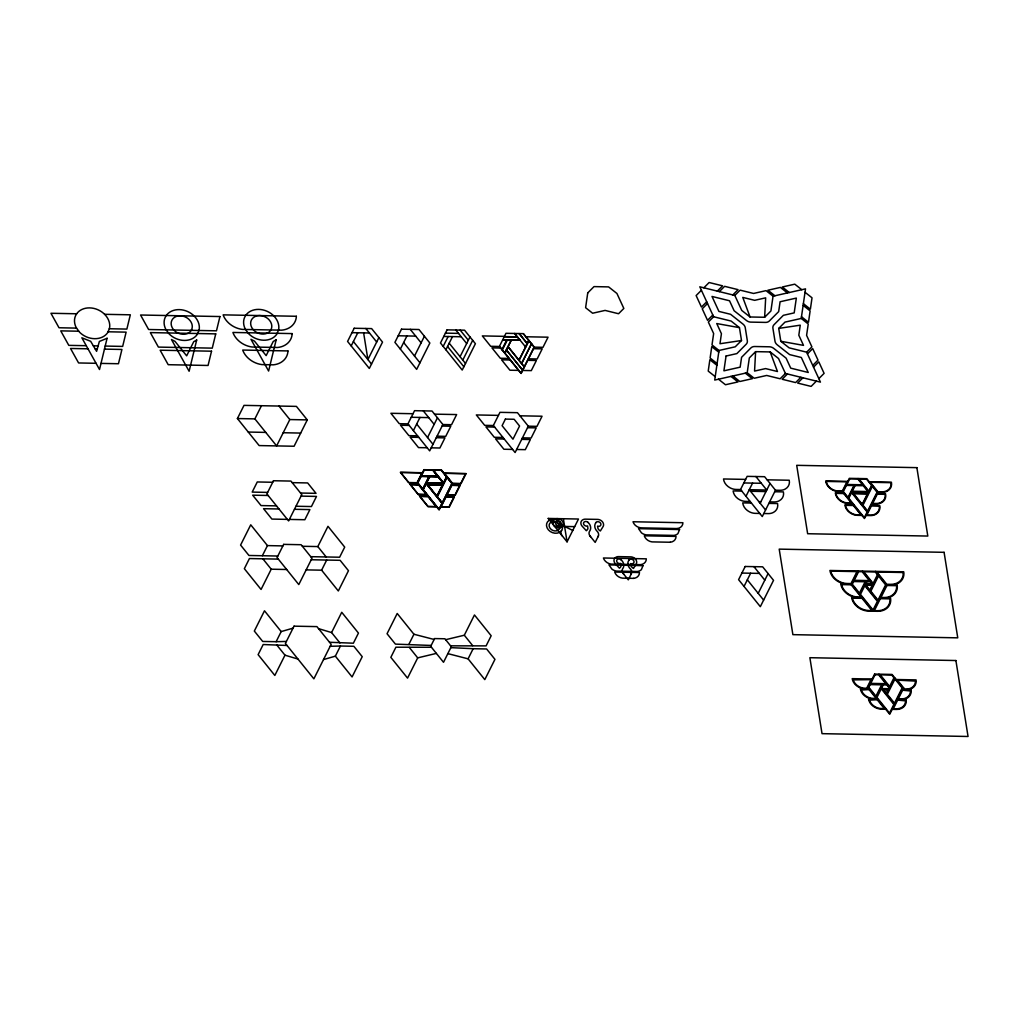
<?xml version="1.0" encoding="UTF-8"?>
<svg xmlns="http://www.w3.org/2000/svg" width="1019" height="1019" viewBox="0 0 1019 1019"><rect width="100%" height="100%" fill="white"/><g stroke="black" fill="none" stroke-linecap="round" stroke-linejoin="round"><path stroke-width="1.5" d="M755.601 351.644L754.569 371.069L765.575 368.585L777.459 371.515L770.186 351.924L755.601 351.644L749.334 357.936L747.194 372.737L754.187 378.266L766.683 375.451L780.146 378.775L785.42 373.476L820.435 382.112L806.628 352.166L789.126 347.848L780.796 341.276L778.733 328.398L784.999 322.106L801.24 318.45L808.245 323.978L806.589 335.353L811.901 346.868L806.628 352.166M764.645 317.266L765.664 297.841L754.659 300.325L742.787 297.408L750.06 316.985L764.645 317.266L770.912 310.973L773.052 296.185L766.046 290.644L753.563 293.459L740.1 290.148L734.826 295.434L699.811 286.81L713.618 316.756L731.12 321.061L739.45 327.647L741.501 340.512L735.234 346.804L719.006 350.472L712.001 344.931L713.644 333.557L708.345 322.042L713.618 316.756M719.006 350.472L714.727 380.062L747.194 372.737M801.24 318.45L805.519 288.861L773.052 296.185M237.414 418.542L244.012 405.371L296.414 406.39L307.279 419.904L294.083 446.246L259.144 445.57L237.414 418.542L254.877 418.885L276.62 445.914L289.816 419.561L307.279 419.904M254.877 418.885L261.475 405.702M351.198 345.938L357.796 332.767M262.367 555.737L267.449 545.598L282.9 545.904M378.89 337.607L367.897 359.567L363.63 332.869M286.67 569.506L271.22 569.201L261.068 589.466L244.356 568.691L249.426 558.552L278.314 559.113M400.352 349.109L406.95 335.926M302.376 546.273L317.826 546.579L327.978 526.313L344.702 547.101L339.62 557.227L310.744 556.667M414.516 356.026L424.413 336.27M281.193 631.576L264.481 610.789L254.33 631.054L262.685 641.448L276.124 641.703L281.193 631.576L293.039 628.163M306.159 569.888L321.609 570.181L326.679 560.055M276.62 644.785L284.976 655.179L274.824 675.444L258.113 654.657L263.182 644.53L287.04 645.473M443.189 346.396L448.143 336.512M413.026 413.727L390.914 413.294L399.27 423.687L407.957 423.853L414.555 410.682L432.018 411.026L442.883 424.528L451.557 424.706L456.639 414.567L434.527 414.147M445.902 349.772L452.5 336.601M413.383 430.617L419.981 417.433M460.066 356.701L469.976 336.945M462.792 360.076L472.689 340.321M427.547 437.533L437.457 417.777M339.938 642.951L331.583 632.557L341.734 612.292L358.446 633.079L353.376 643.206L329.519 642.263M442.883 424.528L429.687 450.882L407.957 423.853M417.14 482.56L421.904 473.033M422.465 472.74L400.352 472.306L408.708 482.7L417.395 482.866L423.993 469.695L441.456 470.039L452.321 483.541L460.996 483.719L466.078 473.58L443.966 473.16M420.936 476.599L417.79 482.879L422.732 489.005L428.872 476.752M335.353 656.16L340.435 646.021L353.86 646.288L362.229 656.682L352.077 676.947L335.353 656.16L323.507 659.573M422.821 489.629L429.419 476.446M426.681 482.739L429.674 476.765M504.456 336.346L482.344 335.913L490.699 346.307L499.374 346.473L505.972 333.302L523.448 333.646L534.313 347.148L542.987 347.326L548.056 337.187L525.957 336.767M502.087 349.861L507.042 339.977M504.813 353.236L511.411 340.053M506.66 349.937L508.163 346.957L524.212 366.916L522.709 369.897M436.998 496.546L446.895 476.79M437.393 496.559L446.984 477.401L451.926 483.541L442.322 502.685M452.321 483.541L439.125 509.895L417.395 482.866M441.202 506.558L445.978 497.03L453.85 497.183L449.073 506.71M525.524 346.677L527.027 343.683M518.977 360.153L528.874 340.397M519.181 360.166L528.925 340.703L531.396 343.772L521.639 363.223M460.754 483.401L465.517 473.873M521.69 363.541L531.587 343.772M498.444 415.383L476.332 414.95L484.687 425.343L493.362 425.509L499.96 412.338L517.435 412.682L528.301 426.184L536.975 426.362L542.057 416.223L519.945 415.803M524.365 366.611L534.109 347.148L531.638 344.078M534.313 347.148L521.117 373.502L499.374 346.473M408.848 644.39L413.931 634.251L397.206 613.476L387.054 633.729L395.423 644.123L431.152 645.447M528.301 426.184L515.104 452.538L493.362 425.509M436.374 653.396L417.701 657.866L407.549 678.119L390.837 657.344L395.907 647.205L431.445 647.269M445.634 639.69L464.307 635.232L474.459 614.966L491.171 635.754L486.101 645.88L450.576 645.829M468.09 658.834L473.16 648.708L486.598 648.963L494.954 659.357L484.802 679.622L468.09 658.834L447.863 653.625M567.061 541.841L578.486 519.028L548.235 518.442L567.061 541.841L563.367 518.735M598.433 535.892L595.185 542.388L589.823 535.727M631.551 573.353L628.303 579.849L622.94 573.175M745.615 479.401L723.515 478.968A11.54 9.337 25 0 0 730.292 487.948L731.718 488.572A11.54 9.337 25 0 0 736.202 489.451L740.546 489.528L747.144 476.357L764.607 476.701L775.484 490.215L779.815 490.292A11.54 9.337 25 0 0 784.057 489.591L785.292 489.018A11.54 9.337 25 0 0 789.228 480.242L767.116 479.822M745.984 496.291L752.582 483.121M760.149 503.22L770.046 483.452M775.484 490.215L762.276 516.557L740.546 489.528M744.036 586.409L750.634 573.238M758.2 593.338L768.097 573.57M847.795 481.388L825.696 480.955A11.54 9.337 25 0 0 832.472 489.922L833.899 490.559A11.54 9.337 25 0 0 838.382 491.425L842.726 491.515L849.324 478.344L866.787 478.675L877.665 492.19L881.995 492.279A11.54 9.337 25 0 0 886.237 491.566L887.473 490.992A11.54 9.337 25 0 0 891.408 482.229L869.296 481.796M848.165 498.266L854.763 485.095M862.329 505.195L872.226 485.439M877.665 492.19L864.456 518.544L842.726 491.515M858.023 597.618A15.769 12.763 25 0 1 840.764 583.989L851.502 584.193L858.1 571.022M859.654 594.332L866.252 581.148M870.035 591.198L878.289 574.741M884.186 598.128A15.769 12.763 25 0 0 897.179 585.084L886.441 584.868L873.245 611.222L851.502 584.193M876.136 697.404L882.734 684.233M886.53 694.283L894.771 677.813M595.924 522.645L596.077 522.429A2.726 2.204 25 0 1 599.516 522.174A2.726 2.204 25 0 1 600.726 525.218A2.726 2.204 25 0 1 597.542 526.11L598.013 528.619A5.566 4.496 25 0 0 600.369 530.975L603.184 526.415A5.464 4.42 25 0 0 603.031 522.683L602.764 522.225A5.464 4.42 25 0 0 600.751 520.34L600.255 520.072A5.464 4.42 25 0 0 597.542 519.397L585.441 519.155A5.464 4.42 25 0 0 582.919 519.728L582.499 519.983A5.464 4.42 25 0 0 581.085 521.817L580.957 522.263A5.464 4.42 25 0 0 582.002 526.008L586.307 530.708A5.566 4.496 25 0 0 587.925 528.428L587.581 525.919A2.726 2.204 25 0 1 584.091 524.9A2.726 2.204 25 0 1 584.333 521.881A2.726 2.204 25 0 1 587.874 522.276L588.103 522.492M629.041 560.106L629.194 559.89A2.726 2.204 25 0 1 632.633 559.635A2.726 2.204 25 0 1 633.843 562.679A2.726 2.204 25 0 1 630.659 563.571L631.118 566.08A5.566 4.496 25 0 0 633.487 568.436L636.302 563.876A5.464 4.42 25 0 0 636.149 560.144L635.881 559.686A5.426 4.382 25 0 0 634.799 558.476M597.987 536.796L598.548 535.497A5.477 4.433 25 0 0 597.096 531.256A8.292 6.713 25 0 1 594.867 527.116L594.778 525.651A8.292 6.713 25 0 1 595.656 523.002L596.077 522.429M631.105 574.257L631.589 571.009A5.477 4.433 25 0 0 630.213 568.717A8.292 6.713 25 0 1 628.15 565.303L627.895 563.112A8.292 6.713 25 0 1 628.774 560.463L629.194 559.89M701.403 290.262L696.13 295.561L701.441 307.076L706.715 301.777M703.849 287.804L709.122 282.518L722.586 285.829L717.325 291.128M707.504 303.509L702.244 308.808L707.543 320.31L712.816 315.024M719.338 291.625L724.611 286.326L738.074 289.651L732.801 294.937M787.432 373.973L782.172 379.272L795.635 382.584L800.896 377.297M807.43 353.899L812.703 348.6L818.002 360.115L812.729 365.413M802.921 377.794L797.648 383.08L811.124 386.405L816.385 381.106M813.531 367.133L818.805 361.847L824.104 373.362L818.843 378.648M778.733 328.398L800.259 325.176L798.82 335.213L803.494 345.365L780.796 341.276M741.501 340.512L719.974 343.734L721.427 333.71L716.752 323.558L739.45 327.647M276.124 641.703L286.39 641.435M330.156 646.301L340.435 646.021M76.68 313.776L50.95 313.279L59.013 327.761L76.489 328.105M104.6 314.311L130.33 314.807L126.865 329.086L109.39 328.742M445.418 333.137L458.525 333.391M351.975 332.653L369.451 332.984M504.329 336.601L517.423 336.856M504.456 336.754L517.346 336.996L519.817 340.066L502.953 339.747M443.774 336.436L461.238 336.767M398.212 335.761L415.676 336.104M78.68 331.213L60.745 330.869L68.795 345.365L86.271 345.696M108.18 331.786L126.127 332.143L122.662 346.409L105.199 346.065M502.673 339.887L520.136 340.231M502.8 340.04L506.761 340.117L502.049 349.542L499.577 346.485M500.635 348.039L491.948 347.874L500.316 358.255L508.99 358.433M533.548 348.676L542.223 348.842L537.153 358.981L528.466 358.803M93.353 345.836L98.117 345.925M87.991 348.804L70.528 348.473L78.59 362.955L96.053 363.299M95.187 348.944L97.264 348.982M104.46 349.122L121.923 349.466L118.459 363.732L100.996 363.401M510.239 359.987L501.565 359.822L509.92 370.215L518.607 370.381M527.715 360.331L536.389 360.497L531.307 370.623L522.632 370.457M411.256 417.268L428.719 417.612M409.205 425.42L400.531 425.254L408.886 435.635L417.561 435.814M442.119 426.057L450.806 426.222L445.723 436.361L437.049 436.183M494.623 427.076L485.948 426.91L494.304 437.291L502.978 437.469M527.536 427.713L536.211 427.878L531.141 438.017L522.467 437.839M248.279 432.056L265.742 432.4M283.218 432.731L300.681 433.075M418.822 437.368L410.147 437.202L418.503 447.596L427.178 447.761M436.285 437.711L444.959 437.877L439.89 448.003L431.215 447.838M504.227 439.023L495.552 438.858L503.908 449.252L512.595 449.417M521.703 439.367L530.377 439.533L525.307 449.659L516.62 449.494M432.565 470.167L424.235 470.001L421.242 475.988L437.508 476.306M444.297 473.313L465.798 473.733M420.694 476.281L438.157 476.625M743.845 482.942L761.308 483.286M846.025 484.929L863.488 485.261M452.398 483.388L460.881 483.554M427.381 484.598L442.832 484.904M451.557 485.069L460.244 485.235L455.162 495.361L446.488 495.196M442.552 485.044L427.713 484.764L435.814 494.839L437.622 494.877M451.684 485.222L459.964 485.388M410.619 484.585L418.491 484.738L426.35 494.508L418.478 494.355M428.031 484.917L442.271 485.197L437.508 494.712L435.89 494.686M741.794 491.094L733.12 490.929A11.54 9.337 25 0 0 739.896 499.896L741.322 500.52A11.54 9.337 25 0 0 745.819 501.399L750.162 501.488M750.532 491.26L765.982 491.566M774.72 491.731L783.394 491.897A11.54 9.337 25 0 1 779.459 500.66L778.223 501.246A11.54 9.337 25 0 1 773.981 501.947L769.638 501.857M843.987 493.069L835.3 492.903A11.54 9.337 25 0 0 842.076 501.883L843.503 502.507A11.54 9.337 25 0 0 847.999 503.386L852.343 503.462M852.712 493.247L868.163 493.54M876.9 493.718L885.575 493.884A11.54 9.337 25 0 1 881.639 502.647L880.403 503.22A11.54 9.337 25 0 1 876.162 503.934L871.818 503.845M272.723 482.267L257.272 481.962L252.19 492.101L267.64 492.394M292.198 482.649L307.649 482.942L316.005 493.336L300.567 493.03M426.681 494.661L418.401 494.495L410.3 484.42L418.567 484.585L409.969 484.267L418.325 494.648L426.999 494.826M446.768 495.056L455.034 495.209M435.737 494.992L437.75 495.03M758.888 501.654L760.913 501.692M861.068 503.641L863.093 503.679M428.26 496.38L419.586 496.215L427.942 506.609L436.616 506.774M445.723 496.724L454.398 496.89L449.328 507.016L440.654 506.851M420.236 496.533L428.107 496.686L435.966 506.456M751.411 503.042L742.736 502.876A11.54 9.337 25 0 0 749.513 511.856L750.939 512.481A11.54 9.337 25 0 0 755.436 513.359L759.766 513.436M768.874 503.386L777.561 503.552A11.54 9.337 25 0 1 773.612 512.315L772.377 512.888A11.54 9.337 25 0 1 768.148 513.601L763.804 513.512M853.591 505.029L844.917 504.864A11.54 9.337 25 0 0 851.693 513.831L853.12 514.455A11.54 9.337 25 0 0 857.616 515.334L861.947 515.423M871.054 505.36L879.741 505.539A11.54 9.337 25 0 1 875.792 514.302L874.557 514.875A11.54 9.337 25 0 1 870.328 515.576L865.984 515.499M268.137 495.476L252.687 495.183L261.042 505.577L276.493 505.87M301.051 496.113L316.501 496.419L311.432 506.545L295.981 506.252M436.285 506.609L428.018 506.456L419.904 496.368M440.934 506.71L449.201 506.863M279.002 508.99L263.552 508.698L271.907 519.079L287.358 519.384M294.453 509.296L309.903 509.589L304.834 519.728L289.383 519.423M554.514 526.237L574.678 526.632M277.818 556.03L248.942 555.47L240.586 545.076L250.738 524.81L267.449 545.598M311.228 559.749L340.117 560.31L348.473 570.704L338.321 590.969L321.609 570.181M741.896 573.06L759.359 573.404M853.158 580.906L870.621 581.238M862.367 597.707L851.629 597.503A15.769 12.763 25 0 0 868.889 611.133L877.588 611.298A15.769 12.763 25 0 0 890.581 598.255L879.843 598.051M872.111 679.036L852.19 678.654A11.833 9.579 25 0 0 865.144 688.882M896.134 679.507L916.056 679.89A11.833 9.566 25 0 1 906.299 689.672M869.64 683.978L887.103 684.322M869.347 688.959L860.342 688.793A11.833 9.579 25 0 0 873.296 699.009M882.454 689.213L889.001 689.341M902.095 689.596L911.101 689.774A11.833 9.566 25 0 1 901.356 699.556M877.499 699.098L868.494 698.919A11.833 9.579 25 0 0 881.448 709.148L885.651 709.237M897.153 699.48L906.146 699.645A11.833 9.566 25 0 1 896.402 709.441L892.198 709.351M450.857 647.638L473.16 648.708M413.931 634.251L434.145 639.473M318.565 628.647L331.583 632.557M284.976 655.179L297.994 659.076M548.235 518.442L572.78 530.44M801.775 289.702L794.769 284.174L782.286 286.989L789.279 292.517M805.023 292.275L812.028 297.803L810.385 309.19L803.38 303.649M787.407 292.937L780.414 287.409L767.918 290.224L774.924 295.752M803.125 305.356L810.13 310.897L808.487 322.271L801.482 316.743M750.06 316.985L741.73 310.413L734.826 295.434M770.186 351.924L778.516 358.51L785.42 373.476M718.752 352.179L711.759 346.638L710.116 358.026L717.109 363.554M745.322 373.158L752.315 378.686L739.832 381.501L732.827 375.973M716.866 365.261L709.861 359.732L708.218 371.107L715.223 376.635M730.954 376.393L737.96 381.934L725.477 384.749L718.471 379.208M634.786 558.463L633.372 557.52A5.464 4.42 25 0 0 630.659 556.858L618.546 556.616A5.464 4.42 25 0 0 616.036 557.189L614.903 558.068A5.464 4.42 25 0 0 614.202 559.278L614.075 559.711A5.464 4.42 25 0 0 615.119 563.469L619.425 568.169A5.566 4.496 25 0 0 621.042 565.889L620.698 563.38A2.726 2.204 25 0 1 617.208 562.348A2.726 2.204 25 0 1 617.45 559.342A2.726 2.204 25 0 1 620.991 559.737L621.221 559.953M587.874 522.276L588.485 522.862A8.292 6.713 25 0 1 590.218 525.562L590.6 527.027A8.292 6.713 25 0 1 589.683 531.103A5.477 4.433 25 0 0 589.581 535.319L590.561 536.656M620.991 559.737L621.603 560.323A8.292 6.713 25 0 1 623.335 563.023L623.781 565.227A8.292 6.713 25 0 1 622.8 568.564A5.477 4.433 25 0 0 622.15 570.831L623.679 574.105M562.45 536.109L561.456 534.784A5.477 4.433 25 0 1 561.558 530.568M858.062 478.51L868.927 492.024L851.464 491.68L867.755 511.958M875.563 571.353L886.441 584.868M862.469 571.099L873.334 584.613L864.609 584.447L878.187 601.337M755.881 476.523L766.747 490.037L749.283 489.706L765.575 509.971M878.951 674.183L889.829 687.698M881.091 687.532L894.669 704.422M753.933 566.653L764.798 580.155M747.335 579.824L763.626 600.089M523.371 333.799L528.67 340.397L527.18 343.378L519.397 333.722M519.079 333.557L527.231 343.696M514.71 333.468L525.575 346.982M514.633 333.621L517.104 336.69M508.112 346.651L524.416 366.916M506.456 349.937L522.76 370.203M460.168 330.105L468.32 340.231M455.799 330.016L466.677 343.53M449.201 343.186L465.505 363.465M447.558 346.485L463.862 366.751M410.249 329.341L421.114 342.855M403.651 342.524L419.955 362.789M365.821 328.487L376.686 342.002M423.28 410.848L434.158 424.363M353.402 341.543L371.515 364.063M416.682 424.031L432.986 444.297M444.615 473.478L452.474 483.248M446.691 476.79L441.38 470.179L433.05 470.026L443.545 483.07M432.718 469.861L443.596 483.375L426.12 483.044L442.424 503.31M464.307 635.232L472.663 645.626M278.951 406.046L289.816 419.561M409.345 647.473L417.701 657.866M317.826 546.579L326.195 556.973M262.864 558.82L271.22 569.201M826.447 482.242L826.294 481.427L846.967 481.821L842.344 491.043L838.331 490.967A11.031 8.916 25 0 1 834.039 490.126L832.676 489.54A11.031 8.916 25 0 1 826.409 482.216M847.158 584.104A15.769 12.763 25 0 1 829.899 570.474L903.777 571.901A15.769 12.763 25 0 1 890.784 584.957M559.902 526.925L559.8 527.88A5.566 4.496 25 0 1 558.183 530.16L557.75 530.415A5.566 4.496 25 0 1 550.375 528.644A5.566 4.496 25 0 1 550.846 522.327L551.279 522.072A5.566 4.496 25 0 1 552.769 521.601L556.094 522.021A5.566 4.496 25 0 1 559.393 524.976L559.902 526.925M287.931 350.931L287.842 352.357A20.635 16.686 25 0 1 273.347 364.827L261.858 364.598A20.635 16.686 25 0 1 243.274 351.491L242.726 350.052L287.931 350.931M292.135 333.595L292.045 335.034A20.635 16.686 25 0 1 277.55 347.492L252.062 347.008A20.635 16.686 25 0 1 233.491 333.888L232.931 332.449L292.135 333.595M296.338 316.272L296.249 317.699A20.635 16.686 25 0 1 281.753 330.169L242.28 329.404A20.635 16.686 25 0 1 223.696 316.298L223.148 314.858L296.338 316.272M642.976 565.672L641.384 569.634A8.19 6.623 25 0 1 637.168 571.506L616.699 571.111A8.19 6.623 25 0 1 611.859 569.061L608.954 564.883L642.976 565.672M679.558 529.562L677.966 533.523A8.19 6.623 25 0 1 673.75 535.408L646.288 534.873A8.19 6.623 25 0 1 641.448 532.81L638.531 528.644L679.558 529.562M587.746 292.899L585.607 307.7L592.612 313.228L605.095 310.413L618.558 313.737L623.832 308.439L616.928 293.472L608.598 286.899L594.013 286.606L587.746 292.899M726.05 356.039L723.91 370.827L740.151 367.171L741.577 357.3L750.901 347.938A6.076 4.917 25 0 1 755.079 346.524L769.065 346.791A6.076 4.917 25 0 1 773.727 348.383L786.12 358.166L790.719 368.152L808.233 372.47L801.329 357.491L789.649 354.612L777.255 344.83A6.076 4.917 25 0 1 774.937 340.894L772.962 328.564A6.076 4.917 25 0 1 774.045 324.692L783.369 315.317L794.196 312.884L796.336 298.083L780.095 301.751L778.669 311.61L769.345 320.985A6.076 4.917 25 0 1 765.154 322.399L751.181 322.119A6.076 4.917 25 0 1 746.519 320.539L734.126 310.744L729.528 300.771L712.014 296.453L718.917 311.419L730.585 314.298L742.978 324.093A6.076 4.917 25 0 1 745.309 328.029L747.271 340.359A6.076 4.917 25 0 1 746.201 344.218L736.877 353.593L726.05 356.039M107.084 338.283L99.518 369.515L81.864 337.798L90.653 341.289L96.601 351.326L99.365 341.454L107.084 338.283M196.692 340.015L189.114 371.247L171.472 339.531L175.001 341.352L186.655 355.835L193.725 341.722L196.692 340.015M211.532 351.198L208.067 365.464L168.199 364.7L160.136 350.205L211.532 351.198M215.735 333.875L212.27 348.141L158.404 347.097L150.341 332.602L215.735 333.875M219.938 316.552L216.474 330.818L148.621 329.506L140.558 315.011L219.938 316.552M276.187 339.798L268.608 371.031L250.967 339.314L254.508 341.148L266.15 355.618L273.219 341.505L276.187 339.798M109.492 328.373L107.696 332.614A18.215 14.737 25 0 1 79.431 332.067L76.272 327.723A18.215 14.737 25 0 1 76.54 313.954L77.495 312.731A18.215 14.737 25 0 1 103.454 313.228L104.804 314.502A18.215 14.737 25 0 1 109.492 328.373M199.1 330.105L197.304 334.359A18.215 14.737 25 0 1 169.039 333.812L165.868 329.468A18.215 14.737 25 0 1 166.148 315.699L167.091 314.463A18.215 14.737 25 0 1 193.05 314.96L194.4 316.247A18.215 14.737 25 0 1 199.1 330.105M278.595 329.889L276.799 334.143A18.215 14.737 25 0 1 248.534 333.595L245.375 329.252A18.215 14.737 25 0 1 245.643 315.482L246.585 314.247A18.215 14.737 25 0 1 272.557 314.744L273.907 316.03A18.215 14.737 25 0 1 278.595 329.889M552.96 521.269L552.846 521.715A5.464 4.42 25 0 0 553.89 525.46L554.642 526.25A5.464 4.42 25 0 0 559.342 527.842L559.864 527.778A5.464 4.42 25 0 0 562.437 526.403L562.959 525.638A5.464 4.42 25 0 0 561.24 520.047A5.464 4.42 25 0 0 554.795 519.181L554.374 519.435A5.464 4.42 25 0 0 553.151 520.836L552.96 521.269M273.487 480.739L266.876 493.922L288.619 520.938L301.815 494.597L290.95 481.083L273.487 480.739M354.179 328.258L347.581 341.429L369.311 368.458L382.52 342.104L371.642 328.602L354.179 328.258M283.664 544.375L277.066 557.559L298.796 584.575L311.992 558.234L301.127 544.719L283.664 544.375M401.511 329.175L394.913 342.346L416.656 369.375L429.852 343.021L418.987 329.519L401.511 329.175M294.045 626.163L285.396 643.422L313.865 678.832L331.162 644.314L316.922 626.609L294.045 626.163M447.074 329.85L440.475 343.021L462.206 370.05L475.402 343.696L464.537 330.181L447.074 329.85M422.184 472.88L417.268 482.713L408.785 482.547L400.684 472.472L422.184 472.88M420.822 476.433L417.586 482.879L422.77 489.311L429.152 476.599L420.822 476.433M424.121 469.848L420.974 476.128L437.826 476.459L432.642 470.014L424.121 469.848M426.171 483.35L423.025 489.629L439.074 509.589L442.221 503.31L426.171 483.35M429.547 476.612L426.401 482.891L443.265 483.223L438.081 476.777L429.547 476.612M426.222 483.656L423.229 489.629L439.023 509.283L442.017 503.297L426.222 483.656M507.169 340.129L502.291 349.861L504.762 352.931L511.13 340.206L507.169 340.129M506.507 350.243L505.016 353.236L521.066 373.196L522.556 370.203L506.507 350.243M446.488 476.777L443.494 482.764L433.381 470.179L441.303 470.332L446.488 476.777M446.946 477.096L437.189 496.559L442.373 503.004L452.118 483.541L446.946 477.096M451.812 485.375L447.048 494.903L454.92 495.056L459.684 485.528L451.812 485.375M505.399 419.089L502.1 425.687L512.965 439.189L519.563 426.018L514.136 419.268L505.399 419.089M434.591 638.569L430.706 646.352L443.52 662.286L451.315 646.747L444.895 638.773L434.591 638.569M745.195 566.475L738.597 579.658L760.327 606.674L773.536 580.333L762.658 566.819L745.195 566.475M846.407 485.401L843.324 491.527L848.012 497.348L853.922 485.541L846.407 485.401M849.706 478.803L846.853 484.484L862.507 484.789L857.832 478.968L849.706 478.803M851.604 492.61L848.763 498.278L864.316 517.614L867.156 511.946L851.604 492.61M855.132 485.566L852.292 491.234L867.946 491.54L863.259 485.719L855.132 485.566M867.335 493.986L862.711 503.208L861.297 503.182L853.693 493.718L867.335 493.986M871.614 485.426L868.774 491.094L859.042 478.994L866.558 479.134L871.614 485.426M872.379 486.356L862.927 505.207L867.615 511.028L877.053 492.177L872.379 486.356M871.436 505.832L866.812 515.054L870.226 515.117A11.031 8.916 25 0 0 874.289 514.442L875.461 513.894A10.992 8.891 25 0 0 879.397 506.8L879.282 505.984L871.436 505.832M877.27 494.177L872.659 503.399L876.073 503.462A10.992 8.891 25 0 0 880.123 502.787L881.295 502.24A10.992 8.891 25 0 0 885.231 495.145L885.116 494.33L877.27 494.177M856.992 571.608L851.005 583.569L847.082 583.492A15.056 12.177 25 0 1 830.982 572.156L830.74 571.099L856.992 571.608M853.655 581.531L852.304 584.205L859.463 593.096L865.144 581.747L853.655 581.531M858.609 571.646L854.266 580.308L869.309 580.601L862.163 571.71L858.609 571.646M864.8 585.683L860.456 594.344L873.041 609.986L877.384 601.325L864.8 585.683M866.761 581.773L865.717 583.849L872.022 583.976L870.315 581.849L866.761 581.773M872.226 585.212L869.844 589.976L865.908 585.084L872.226 585.212M877.474 574.716L873.143 583.39L863.781 571.748L875.27 571.965L877.474 574.716M878.48 575.964L870.85 591.224L877.996 600.102L885.626 584.855L878.48 575.964M880.34 598.675L874.353 610.623L877.461 610.687A15.056 12.177 25 0 0 890.033 599.898L889.931 598.854L880.34 598.675M886.938 585.492L880.951 597.452L884.059 597.516A15.056 12.177 25 0 0 896.631 586.727L896.529 585.683L886.938 585.492M871.003 679.635L867.182 687.252L868.035 688.322L863.653 688.156A11.107 8.98 25 0 1 853.183 679.89L871.003 679.635M874.595 674.094L867.984 687.277L889.727 714.294L902.923 687.952L892.058 674.438L874.595 674.094M870.137 684.602L868.799 687.29L875.945 696.168L881.626 684.832L870.137 684.602M875.092 674.718L870.748 683.38L885.804 683.673L878.645 674.795L875.092 674.718M881.282 688.755L876.951 697.416L889.523 713.071L893.867 704.396L881.282 688.755M883.244 684.857L881.894 687.545L882.76 688.602L888.492 688.717L889.014 687.685L886.797 684.921L883.244 684.857M887.893 689.939L886.326 693.047L883.753 689.85L887.893 689.939M893.969 677.801L889.625 686.462L880.263 674.82L891.752 675.049L893.969 677.801M894.975 679.049L887.332 694.296L894.478 703.186L902.121 687.94L894.975 679.049M897.65 700.104L893.306 708.765L897.675 708.765A11.107 8.98 25 0 0 905.56 700.855L897.65 700.104M902.605 690.22L898.261 698.881L902.63 698.881A11.107 8.98 25 0 0 910.502 690.984L902.605 690.22M903.726 687.965L903.216 689.01L907.572 689.01A11.107 8.98 25 0 0 915.457 681.1L897.446 680.144L903.726 687.965M191.534 329.825L191.075 330.627A10.929 8.84 25 0 1 188.248 333.137L187.343 333.557A10.929 8.84 25 0 1 178.809 333.391L177.765 332.933A10.929 8.84 25 0 1 174.109 330.296L173.383 329.468A10.929 8.84 25 0 1 180.248 315.775A10.929 8.84 25 0 1 191.534 329.825M271.041 329.608L270.57 330.411A10.929 8.84 25 0 1 267.742 332.92L266.838 333.34A10.929 8.84 25 0 1 258.304 333.175L257.259 332.716A10.929 8.84 25 0 1 253.616 330.08L252.89 329.252A10.929 8.84 25 0 1 259.743 315.559A10.929 8.84 25 0 1 271.041 329.608M549.649 520.047L548.999 520.416A8.292 6.713 25 0 0 548.388 529.855A8.292 6.713 25 0 0 559.38 532.44L560.017 532.058A8.292 6.713 25 0 0 562.488 526.492L562.093 525.027A8.292 6.713 25 0 0 560.361 522.314L559.749 521.728A8.292 6.713 25 0 0 555.177 519.435L554.336 519.295A8.292 6.713 25 0 0 551.075 519.499L549.649 520.047M887.141 490.585L885.957 491.133A10.992 8.891 25 0 1 881.919 491.808L877.894 491.731L870.277 482.28L890.95 482.675L891.065 483.49A10.992 8.891 25 0 1 887.141 490.585M677.1 528.555L640.722 527.855A8.19 6.623 25 0 1 633.003 521.753L682.908 522.722A8.19 6.623 25 0 1 677.1 528.555M670.235 542.248L652.007 541.891A8.19 6.623 25 0 1 644.288 535.79L676.043 536.414A8.19 6.623 25 0 1 670.235 542.248M640.518 564.666L611.133 564.093A8.19 6.623 25 0 1 603.414 557.992L646.326 558.832A8.19 6.623 25 0 1 640.518 564.666M633.665 578.359L622.431 578.142A8.19 6.623 25 0 1 614.699 572.041L639.473 572.525A8.19 6.623 25 0 1 633.665 578.359M916.871 467.645L796.705 465.326L807.647 533.727L927.812 536.058L916.871 467.645M843.757 493.527L835.911 493.374L836.051 494.202A11.031 8.916 25 0 0 842.28 501.488L843.643 502.087A11.031 8.916 25 0 0 847.948 502.915L851.362 502.991L843.757 493.527M853.362 505.488L845.528 505.335L845.668 506.15A10.992 8.891 25 0 0 851.897 513.436L853.26 514.035A11.031 8.916 25 0 0 857.552 514.875L860.966 514.939L853.362 505.488M944.091 552.323L779.204 549.126L792.884 634.646L957.758 637.843L944.091 552.323M903.127 572.512L876.875 572.003L886.747 584.256L890.67 584.333A15.056 12.177 25 0 0 903.229 573.557L903.127 572.512M851.196 584.804L841.605 584.613L841.847 585.658A15.056 12.177 25 0 0 857.947 597.007L861.068 597.07L851.196 584.804M862.061 598.319L852.47 598.128L852.712 599.172A15.056 12.177 25 0 0 868.812 610.521L871.933 610.585L862.061 598.319M955.898 660.529L809.876 657.701L822.027 733.655L968.05 736.482L955.898 660.529M869.041 689.57L861.335 690.029A11.107 8.98 25 0 0 871.793 698.295L876.187 698.461L869.041 689.57M877.193 699.709L869.487 700.168A11.107 8.98 25 0 0 879.945 708.422L884.339 708.587L877.193 699.709M559.953 521.919L559.749 521.728A2.726 2.204 25 0 0 555.482 522.327A2.726 2.204 25 0 0 558.603 525.549A2.726 2.204 25 0 0 560.132 522.123L559.953 521.919"/></g></svg>
